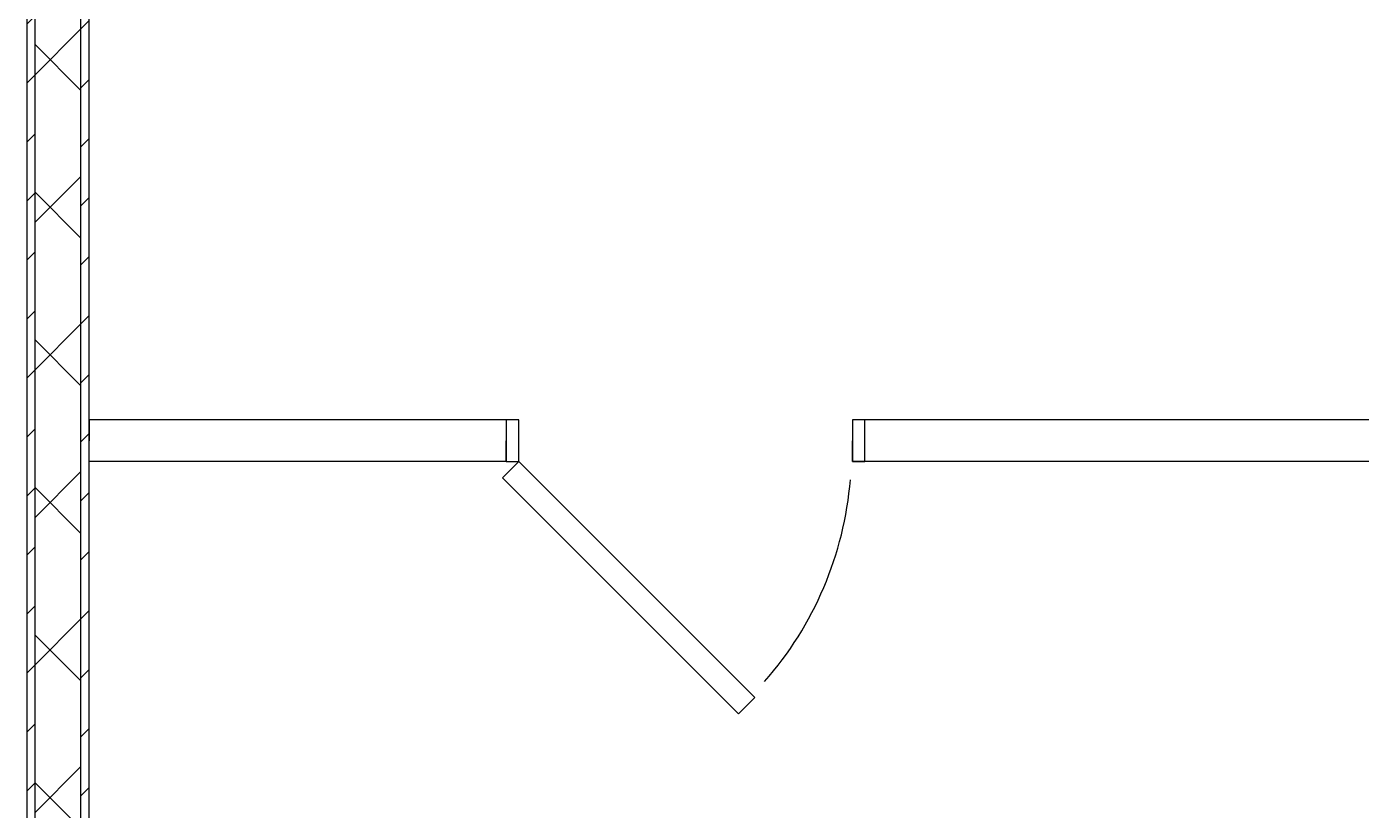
# Model space of a CAD drawing. Extents: x -3873 to 164127, y 7129 to 96529.
# Drawn here: x 45067 to 48267, y 65244 to 67122 of the extents above; entities that cross this region are included whole.
import ezdxf

# ---------------------------------------------------------------- set-up
doc = ezdxf.new("R2010")
doc.units = 0
doc.layers.get('0').update_dxf_attribs({"linetype": 'CONTINUOUS'})
doc.layers.add('BUILDING', color=2, linetype='CONTINUOUS')
doc.layers.add('Путь ВКО', color=2, linetype='CONTINUOUS', lineweight=30)
pattern_1 = [(45, (0, 0), (-70.71068, 70.71068), [])]

# ---------------------------------------------------------------- blocks, each defined once
blk = doc.blocks.new('Стена_6', base_point=(-42300, 59700))
at = {"linetype": 'Continuous'}
h = blk.add_hatch(dxfattribs=at)
h.set_pattern_fill('МЕТАЛЛ__ТВЕРДЫЙ_СПЛАВ__Г_EF', color=256, style=0, pattern_type=2)
h.set_pattern_definition(pattern_1)
h.paths.add_polyline_path([(-42430, -300), (-42430, 59700), (-42450, 59700), (-42450, -300)])
h = blk.add_hatch(dxfattribs=at)
h.set_pattern_fill('ТЕПЛОИЗОЛЯЦИЯ__ГОСТ_', color=256, style=0, pattern_type=2)
h.set_pattern_definition([(45, (0, 0), (-176.7767, 176.7767), []), (135, (0, 0), (176.9181, 176.9181), [])])
h.paths.add_polyline_path([(-42320, -300), (-42320, 59700), (-42430, 59700), (-42430, -300)])
h = blk.add_hatch(dxfattribs=at)
h.set_pattern_fill('МЕТАЛЛ__ТВЕРДЫЙ_СПЛАВ__Г_EF', color=256, style=0, pattern_type=2)
h.set_pattern_definition(pattern_1)
h.paths.add_polyline_path([(-42300, -300), (-42300, 59700), (-42320, 59700), (-42320, -300)])
for p, q in [((-42430, -300), (-42430, 59700)), ((-42320, -300), (-42320, 59700))]:
    blk.add_line(p, q, dxfattribs=at)
at = {"linetype": 'Continuous', "flags": 128}
for points in [[(-42450, 59700), (-42450, -300)], [(-42300, 12450), (-42300, 59700)]]:
    blk.add_lwpolyline(points, dxfattribs=at)
blk = doc.blocks.new('A$Cabf65ec3')
at = {"layer": 'Путь ВКО'}
for points in [[(30, 0), (0, 0), (0, -100), (30, -100)], [(860, 0), (830, 0), (830, -100), (860, -100)], [(30, -100), (595.7, -665.7), (556.8, -704.6), (-8.9, -138.9)]]:
    blk.add_lwpolyline(points, close=True, dxfattribs=at)
blk.add_arc((-8.9, -73.9), 837.1, 318.6507, 355.2464, dxfattribs=at)

msp = doc.modelspace()

# ---------------------------------------------------------------- linework, layer by layer
at = {"layer": 'BUILDING', "color": 2, "linetype": 'BYBLOCK', "lineweight": 30}
for p, q in [((46216.8, 66180), (45216.8, 66180)), ((45216.8, 66180), (45216.8, 66130)), ((46216.8, 66180), (46216.8, 66130)), ((57607.7, 66180), (47046.8, 66180)), ((47046.8, 66180), (47046.8, 66130))]:
    msp.add_line(p, q, dxfattribs=at)
at = {"layer": 'BUILDING', "color": 2, "lineweight": 30}
for p, q in [((45216.8, 66080), (45216.8, 66130)), ((46216.8, 66080), (46216.8, 66130)), ((47046.8, 66080), (47046.8, 66130)), ((46216.8, 66080), (45216.8, 66080)), ((57607.7, 66080), (47046.8, 66080))]:
    msp.add_line(p, q, dxfattribs=at)

# ---------------------------------------------------------------- block references
at = {"layer": 'BUILDING', "lineweight": 20}
msp.add_blockref('Стена_6', (45216.8, 83630), dxfattribs=at)
at = {"layer": 'BUILDING'}
msp.add_blockref('A$Cabf65ec3', (46216.8, 66180), dxfattribs=at)

doc.saveas('drawing.dxf')
